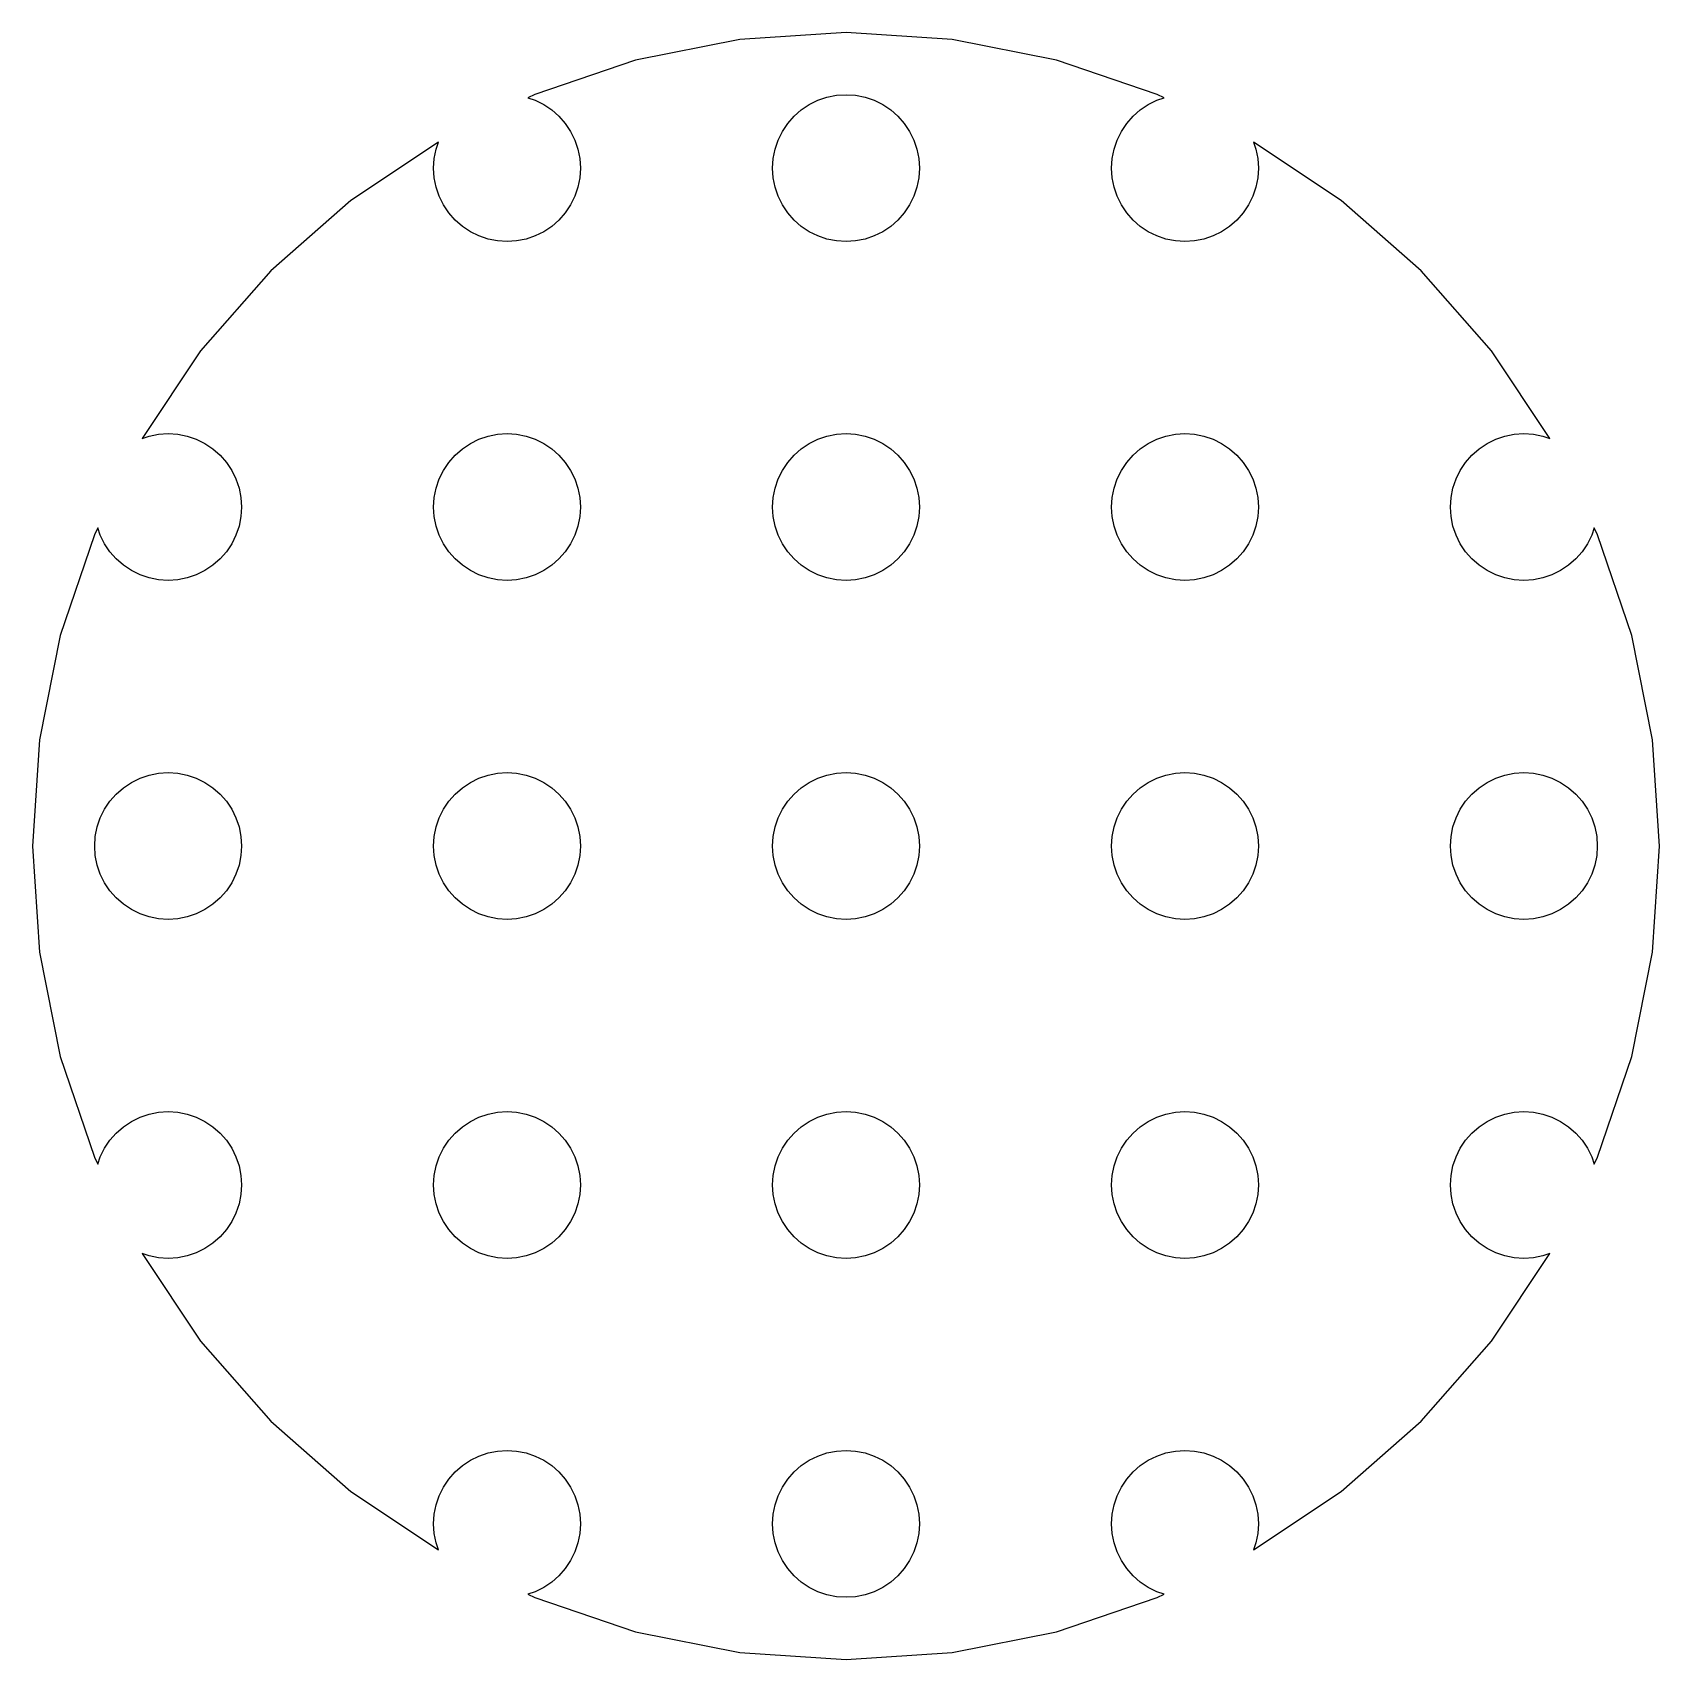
# Model space of a CAD drawing. Header units: metres. Extents: x -36 to 36, y -36 to 36.
import ezdxf

# ---------------------------------------------------------------- set-up
doc = ezdxf.new("R2010")
doc.units = ezdxf.units.M

msp = doc.modelspace()

# ---------------------------------------------------------------- linework, layer by layer
for p, q in [((0, 36), (-4.69893, 35.692)), ((4.69893, 35.692), (0, 36)), ((-4.69893, 35.692), (-9.31747, 34.7733)), ((9.31747, 34.7733), (4.69893, 35.692)), ((-9.31747, 34.7733), (-13.7766, 33.2597)), ((13.7766, 33.2597), (9.31747, 34.7733)), ((-13.7766, 33.2597), (-14.077, 33.1115)), ((-1.24371, 33.0026), (-0.841156, 33.1393)), ((-0.841156, 33.1393), (-0.42421, 33.2222)), ((-0.42421, 33.2222), (0, 33.25)), ((0, 33.25), (0.42421, 33.2222)), ((0.42421, 33.2222), (0.841156, 33.1393)), ((0.841156, 33.1393), (1.24371, 33.0026)), ((14.077, 33.1115), (13.7766, 33.2597)), ((-14.077, 33.1115), (-13.7563, 33.0026)), ((-13.7563, 33.0026), (-13.375, 32.8146)), ((-13.375, 32.8146), (-13.0215, 32.5784)), ((-13.0215, 32.5784), (-12.7019, 32.2981)), ((-2.2981, 32.2981), (-1.97847, 32.5784)), ((-1.97847, 32.5784), (-1.625, 32.8146)), ((-1.625, 32.8146), (-1.24371, 33.0026)), ((1.24371, 33.0026), (1.625, 32.8146)), ((1.625, 32.8146), (1.97847, 32.5784)), ((1.97847, 32.5784), (2.2981, 32.2981)), ((12.7019, 32.2981), (13.0215, 32.5784)), ((13.0215, 32.5784), (13.375, 32.8146)), ((13.375, 32.8146), (13.7563, 33.0026)), ((13.7563, 33.0026), (14.077, 33.1115)), ((-12.7019, 32.2981), (-12.4216, 31.9785)), ((-12.4216, 31.9785), (-12.1854, 31.625)), ((-2.81458, 31.625), (-2.57838, 31.9785)), ((-2.57838, 31.9785), (-2.2981, 32.2981)), ((2.2981, 32.2981), (2.57838, 31.9785)), ((2.57838, 31.9785), (2.81458, 31.625)), ((12.1854, 31.625), (12.4216, 31.9785)), ((12.4216, 31.9785), (12.7019, 32.2981)), ((-18.0327, 31.1551), (-21.9154, 28.5607)), ((-18.1393, 30.8412), (-18.0327, 31.1551)), ((-12.1854, 31.625), (-11.9974, 31.2437)), ((-11.9974, 31.2437), (-11.8607, 30.8412)), ((-3.13925, 30.8412), (-3.00259, 31.2437)), ((-3.00259, 31.2437), (-2.81458, 31.625)), ((2.81458, 31.625), (3.00259, 31.2437)), ((3.00259, 31.2437), (3.13925, 30.8412)), ((11.8607, 30.8412), (11.9974, 31.2437)), ((11.9974, 31.2437), (12.1854, 31.625)), ((21.9154, 28.5607), (18.0327, 31.1551)), ((18.0327, 31.1551), (18.1393, 30.8412)), ((-18.25, 30), (-18.2222, 30.4242)), ((-18.2222, 30.4242), (-18.1393, 30.8412)), ((-11.8607, 30.8412), (-11.7778, 30.4242)), ((-11.7778, 30.4242), (-11.75, 30)), ((-3.25, 30), (-3.22218, 30.4242)), ((-3.22218, 30.4242), (-3.13925, 30.8412)), ((3.13925, 30.8412), (3.22218, 30.4242)), ((3.22218, 30.4242), (3.25, 30)), ((11.75, 30), (11.7778, 30.4242)), ((11.7778, 30.4242), (11.8607, 30.8412)), ((18.1393, 30.8412), (18.2222, 30.4242)), ((18.2222, 30.4242), (18.25, 30)), ((-18.2222, 29.5758), (-18.25, 30)), ((-18.1393, 29.1588), (-18.2222, 29.5758)), ((-11.7778, 29.5758), (-11.8607, 29.1588)), ((-11.75, 30), (-11.7778, 29.5758)), ((-3.22218, 29.5758), (-3.25, 30)), ((-3.13925, 29.1588), (-3.22218, 29.5758)), ((3.22218, 29.5758), (3.13925, 29.1588)), ((3.25, 30), (3.22218, 29.5758)), ((11.7778, 29.5758), (11.75, 30)), ((11.8607, 29.1588), (11.7778, 29.5758)), ((18.2222, 29.5758), (18.1393, 29.1588)), ((18.25, 30), (18.2222, 29.5758)), ((-18.0026, 28.7563), (-18.1393, 29.1588)), ((-11.8607, 29.1588), (-11.9974, 28.7563)), ((-3.00259, 28.7563), (-3.13925, 29.1588)), ((3.13925, 29.1588), (3.00259, 28.7563)), ((11.9974, 28.7563), (11.8607, 29.1588)), ((18.1393, 29.1588), (18.0026, 28.7563)), ((-21.9154, 28.5607), (-25.4558, 25.4558)), ((-17.8146, 28.375), (-18.0026, 28.7563)), ((-17.5784, 28.0215), (-17.8146, 28.375)), ((-12.1854, 28.375), (-12.4216, 28.0215)), ((-11.9974, 28.7563), (-12.1854, 28.375)), ((-2.81458, 28.375), (-3.00259, 28.7563)), ((-2.57838, 28.0215), (-2.81458, 28.375)), ((2.81458, 28.375), (2.57838, 28.0215)), ((3.00259, 28.7563), (2.81458, 28.375)), ((12.1854, 28.375), (11.9974, 28.7563)), ((12.4216, 28.0215), (12.1854, 28.375)), ((17.8146, 28.375), (17.5784, 28.0215)), ((18.0026, 28.7563), (17.8146, 28.375)), ((25.4558, 25.4558), (21.9154, 28.5607)), ((-17.2981, 27.7019), (-17.5784, 28.0215)), ((-16.9785, 27.4216), (-17.2981, 27.7019)), ((-16.625, 27.1854), (-16.9785, 27.4216)), ((-13.0215, 27.4216), (-13.375, 27.1854)), ((-12.7019, 27.7019), (-13.0215, 27.4216)), ((-12.4216, 28.0215), (-12.7019, 27.7019)), ((-2.2981, 27.7019), (-2.57838, 28.0215)), ((-1.97847, 27.4216), (-2.2981, 27.7019)), ((-1.625, 27.1854), (-1.97847, 27.4216)), ((1.97847, 27.4216), (1.625, 27.1854)), ((2.2981, 27.7019), (1.97847, 27.4216)), ((2.57838, 28.0215), (2.2981, 27.7019)), ((12.7019, 27.7019), (12.4216, 28.0215)), ((13.0215, 27.4216), (12.7019, 27.7019)), ((13.375, 27.1854), (13.0215, 27.4216)), ((16.9785, 27.4216), (16.625, 27.1854)), ((17.2981, 27.7019), (16.9785, 27.4216)), ((17.5784, 28.0215), (17.2981, 27.7019)), ((-16.2437, 26.9974), (-16.625, 27.1854)), ((-15.8412, 26.8607), (-16.2437, 26.9974)), ((-15.4242, 26.7778), (-15.8412, 26.8607)), ((-15, 26.75), (-15.4242, 26.7778)), ((-14.5758, 26.7778), (-15, 26.75)), ((-14.1588, 26.8607), (-14.5758, 26.7778)), ((-13.7563, 26.9974), (-14.1588, 26.8607)), ((-13.375, 27.1854), (-13.7563, 26.9974)), ((-1.24371, 26.9974), (-1.625, 27.1854)), ((-0.841156, 26.8607), (-1.24371, 26.9974)), ((-0.42421, 26.7778), (-0.841156, 26.8607)), ((0, 26.75), (-0.42421, 26.7778)), ((0.42421, 26.7778), (0, 26.75)), ((0.841156, 26.8607), (0.42421, 26.7778)), ((1.24371, 26.9974), (0.841156, 26.8607)), ((1.625, 27.1854), (1.24371, 26.9974)), ((13.7563, 26.9974), (13.375, 27.1854)), ((14.1588, 26.8607), (13.7563, 26.9974)), ((14.5758, 26.7778), (14.1588, 26.8607)), ((15, 26.75), (14.5758, 26.7778)), ((15.4242, 26.7778), (15, 26.75)), ((15.8412, 26.8607), (15.4242, 26.7778)), ((16.2437, 26.9974), (15.8412, 26.8607)), ((16.625, 27.1854), (16.2437, 26.9974)), ((-25.4558, 25.4558), (-28.5607, 21.9154)), ((28.5607, 21.9154), (25.4558, 25.4558)), ((-28.5607, 21.9154), (-31.1551, 18.0327)), ((31.1551, 18.0327), (28.5607, 21.9154)), ((-31.1551, 18.0327), (-30.8412, 18.1393)), ((-30.8412, 18.1393), (-30.4242, 18.2222)), ((-30.4242, 18.2222), (-30, 18.25)), ((-30, 18.25), (-29.5758, 18.2222)), ((-29.5758, 18.2222), (-29.1588, 18.1393)), ((-29.1588, 18.1393), (-28.7563, 18.0026)), ((-28.7563, 18.0026), (-28.375, 17.8146)), ((-16.625, 17.8146), (-16.2437, 18.0026)), ((-16.2437, 18.0026), (-15.8412, 18.1393)), ((-15.8412, 18.1393), (-15.4242, 18.2222)), ((-15.4242, 18.2222), (-15, 18.25)), ((-15, 18.25), (-14.5758, 18.2222)), ((-14.5758, 18.2222), (-14.1588, 18.1393)), ((-14.1588, 18.1393), (-13.7563, 18.0026)), ((-13.7563, 18.0026), (-13.375, 17.8146)), ((-1.625, 17.8146), (-1.24371, 18.0026)), ((-1.24371, 18.0026), (-0.841156, 18.1393)), ((-0.841156, 18.1393), (-0.42421, 18.2222)), ((-0.42421, 18.2222), (0, 18.25)), ((0, 18.25), (0.42421, 18.2222)), ((0.42421, 18.2222), (0.841156, 18.1393)), ((0.841156, 18.1393), (1.24371, 18.0026)), ((1.24371, 18.0026), (1.625, 17.8146)), ((13.375, 17.8146), (13.7563, 18.0026)), ((13.7563, 18.0026), (14.1588, 18.1393)), ((14.1588, 18.1393), (14.5758, 18.2222)), ((14.5758, 18.2222), (15, 18.25)), ((15, 18.25), (15.4242, 18.2222)), ((15.4242, 18.2222), (15.8412, 18.1393)), ((15.8412, 18.1393), (16.2437, 18.0026)), ((16.2437, 18.0026), (16.625, 17.8146)), ((28.375, 17.8146), (28.7563, 18.0026)), ((28.7563, 18.0026), (29.1588, 18.1393)), ((29.1588, 18.1393), (29.5758, 18.2222)), ((29.5758, 18.2222), (30, 18.25)), ((30, 18.25), (30.4242, 18.2222)), ((30.4242, 18.2222), (30.8412, 18.1393)), ((30.8412, 18.1393), (31.1551, 18.0327)), ((-28.375, 17.8146), (-28.0215, 17.5784)), ((-28.0215, 17.5784), (-27.7019, 17.2981)), ((-27.7019, 17.2981), (-27.4216, 16.9785)), ((-17.5784, 16.9785), (-17.2981, 17.2981)), ((-17.2981, 17.2981), (-16.9785, 17.5784)), ((-16.9785, 17.5784), (-16.625, 17.8146)), ((-13.375, 17.8146), (-13.0215, 17.5784)), ((-13.0215, 17.5784), (-12.7019, 17.2981)), ((-12.7019, 17.2981), (-12.4216, 16.9785)), ((-2.57838, 16.9785), (-2.2981, 17.2981)), ((-2.2981, 17.2981), (-1.97847, 17.5784)), ((-1.97847, 17.5784), (-1.625, 17.8146)), ((1.625, 17.8146), (1.97847, 17.5784)), ((1.97847, 17.5784), (2.2981, 17.2981)), ((2.2981, 17.2981), (2.57838, 16.9785)), ((12.4216, 16.9785), (12.7019, 17.2981)), ((12.7019, 17.2981), (13.0215, 17.5784)), ((13.0215, 17.5784), (13.375, 17.8146)), ((16.625, 17.8146), (16.9785, 17.5784)), ((16.9785, 17.5784), (17.2981, 17.2981)), ((17.2981, 17.2981), (17.5784, 16.9785)), ((27.4216, 16.9785), (27.7019, 17.2981)), ((27.7019, 17.2981), (28.0215, 17.5784)), ((28.0215, 17.5784), (28.375, 17.8146)), ((-27.4216, 16.9785), (-27.1854, 16.625)), ((-27.1854, 16.625), (-26.9974, 16.2437)), ((-18.0026, 16.2437), (-17.8146, 16.625)), ((-17.8146, 16.625), (-17.5784, 16.9785)), ((-12.4216, 16.9785), (-12.1854, 16.625)), ((-12.1854, 16.625), (-11.9974, 16.2437)), ((-3.00259, 16.2437), (-2.81458, 16.625)), ((-2.81458, 16.625), (-2.57838, 16.9785)), ((2.57838, 16.9785), (2.81458, 16.625)), ((2.81458, 16.625), (3.00259, 16.2437)), ((11.9974, 16.2437), (12.1854, 16.625)), ((12.1854, 16.625), (12.4216, 16.9785)), ((17.5784, 16.9785), (17.8146, 16.625)), ((17.8146, 16.625), (18.0026, 16.2437)), ((26.9974, 16.2437), (27.1854, 16.625)), ((27.1854, 16.625), (27.4216, 16.9785)), ((-26.9974, 16.2437), (-26.8607, 15.8412)), ((-26.8607, 15.8412), (-26.7778, 15.4242)), ((-18.2222, 15.4242), (-18.1393, 15.8412)), ((-18.1393, 15.8412), (-18.0026, 16.2437)), ((-11.9974, 16.2437), (-11.8607, 15.8412)), ((-11.8607, 15.8412), (-11.7778, 15.4242)), ((-3.22218, 15.4242), (-3.13925, 15.8412)), ((-3.13925, 15.8412), (-3.00259, 16.2437)), ((3.00259, 16.2437), (3.13925, 15.8412)), ((3.13925, 15.8412), (3.22218, 15.4242)), ((11.7778, 15.4242), (11.8607, 15.8412)), ((11.8607, 15.8412), (11.9974, 16.2437)), ((18.0026, 16.2437), (18.1393, 15.8412)), ((18.1393, 15.8412), (18.2222, 15.4242)), ((26.7778, 15.4242), (26.8607, 15.8412)), ((26.8607, 15.8412), (26.9974, 16.2437)), ((-26.7778, 15.4242), (-26.75, 15)), ((-18.25, 15), (-18.2222, 15.4242)), ((-11.7778, 15.4242), (-11.75, 15)), ((-3.25, 15), (-3.22218, 15.4242)), ((3.22218, 15.4242), (3.25, 15)), ((11.75, 15), (11.7778, 15.4242)), ((18.2222, 15.4242), (18.25, 15)), ((26.75, 15), (26.7778, 15.4242)), ((-26.7778, 14.5758), (-26.8607, 14.1588)), ((-26.75, 15), (-26.7778, 14.5758)), ((-18.2222, 14.5758), (-18.25, 15)), ((-18.1393, 14.1588), (-18.2222, 14.5758)), ((-11.7778, 14.5758), (-11.8607, 14.1588)), ((-11.75, 15), (-11.7778, 14.5758)), ((-3.22218, 14.5758), (-3.25, 15)), ((-3.13925, 14.1588), (-3.22218, 14.5758)), ((3.22218, 14.5758), (3.13925, 14.1588)), ((3.25, 15), (3.22218, 14.5758)), ((11.7778, 14.5758), (11.75, 15)), ((11.8607, 14.1588), (11.7778, 14.5758)), ((18.2222, 14.5758), (18.1393, 14.1588)), ((18.25, 15), (18.2222, 14.5758)), ((26.7778, 14.5758), (26.75, 15)), ((26.8607, 14.1588), (26.7778, 14.5758)), ((-33.2597, 13.7766), (-34.7733, 9.31747)), ((-33.1115, 14.077), (-33.2597, 13.7766)), ((-33.0026, 13.7563), (-33.1115, 14.077)), ((-32.8146, 13.375), (-33.0026, 13.7563)), ((-26.9974, 13.7563), (-27.1854, 13.375)), ((-26.8607, 14.1588), (-26.9974, 13.7563)), ((-18.0026, 13.7563), (-18.1393, 14.1588)), ((-17.8146, 13.375), (-18.0026, 13.7563)), ((-11.9974, 13.7563), (-12.1854, 13.375)), ((-11.8607, 14.1588), (-11.9974, 13.7563)), ((-3.00259, 13.7563), (-3.13925, 14.1588)), ((-2.81458, 13.375), (-3.00259, 13.7563)), ((3.00259, 13.7563), (2.81458, 13.375)), ((3.13925, 14.1588), (3.00259, 13.7563)), ((11.9974, 13.7563), (11.8607, 14.1588)), ((12.1854, 13.375), (11.9974, 13.7563)), ((18.0026, 13.7563), (17.8146, 13.375)), ((18.1393, 14.1588), (18.0026, 13.7563)), ((26.9974, 13.7563), (26.8607, 14.1588)), ((27.1854, 13.375), (26.9974, 13.7563)), ((33.0026, 13.7563), (32.8146, 13.375)), ((33.1115, 14.077), (33.0026, 13.7563)), ((33.2597, 13.7766), (33.1115, 14.077)), ((34.7733, 9.31747), (33.2597, 13.7766)), ((-32.5784, 13.0215), (-32.8146, 13.375)), ((-32.2981, 12.7019), (-32.5784, 13.0215)), ((-27.4216, 13.0215), (-27.7019, 12.7019)), ((-27.1854, 13.375), (-27.4216, 13.0215)), ((-17.5784, 13.0215), (-17.8146, 13.375)), ((-17.2981, 12.7019), (-17.5784, 13.0215)), ((-12.4216, 13.0215), (-12.7019, 12.7019)), ((-12.1854, 13.375), (-12.4216, 13.0215)), ((-2.57838, 13.0215), (-2.81458, 13.375)), ((-2.2981, 12.7019), (-2.57838, 13.0215)), ((2.57838, 13.0215), (2.2981, 12.7019)), ((2.81458, 13.375), (2.57838, 13.0215)), ((12.4216, 13.0215), (12.1854, 13.375)), ((12.7019, 12.7019), (12.4216, 13.0215)), ((17.5784, 13.0215), (17.2981, 12.7019)), ((17.8146, 13.375), (17.5784, 13.0215)), ((27.4216, 13.0215), (27.1854, 13.375)), ((27.7019, 12.7019), (27.4216, 13.0215)), ((32.5784, 13.0215), (32.2981, 12.7019)), ((32.8146, 13.375), (32.5784, 13.0215)), ((-31.9785, 12.4216), (-32.2981, 12.7019)), ((-31.625, 12.1854), (-31.9785, 12.4216)), ((-28.0215, 12.4216), (-28.375, 12.1854)), ((-27.7019, 12.7019), (-28.0215, 12.4216)), ((-16.9785, 12.4216), (-17.2981, 12.7019)), ((-16.625, 12.1854), (-16.9785, 12.4216)), ((-13.0215, 12.4216), (-13.375, 12.1854)), ((-12.7019, 12.7019), (-13.0215, 12.4216)), ((-1.97847, 12.4216), (-2.2981, 12.7019)), ((-1.625, 12.1854), (-1.97847, 12.4216)), ((1.97847, 12.4216), (1.625, 12.1854)), ((2.2981, 12.7019), (1.97847, 12.4216)), ((13.0215, 12.4216), (12.7019, 12.7019)), ((13.375, 12.1854), (13.0215, 12.4216)), ((16.9785, 12.4216), (16.625, 12.1854)), ((17.2981, 12.7019), (16.9785, 12.4216)), ((28.0215, 12.4216), (27.7019, 12.7019)), ((28.375, 12.1854), (28.0215, 12.4216)), ((31.9785, 12.4216), (31.625, 12.1854)), ((32.2981, 12.7019), (31.9785, 12.4216)), ((-31.2437, 11.9974), (-31.625, 12.1854)), ((-30.8412, 11.8607), (-31.2437, 11.9974)), ((-30.4242, 11.7778), (-30.8412, 11.8607)), ((-30, 11.75), (-30.4242, 11.7778)), ((-29.5758, 11.7778), (-30, 11.75)), ((-29.1588, 11.8607), (-29.5758, 11.7778)), ((-28.7563, 11.9974), (-29.1588, 11.8607)), ((-28.375, 12.1854), (-28.7563, 11.9974)), ((-16.2437, 11.9974), (-16.625, 12.1854)), ((-15.8412, 11.8607), (-16.2437, 11.9974)), ((-15.4242, 11.7778), (-15.8412, 11.8607)), ((-15, 11.75), (-15.4242, 11.7778)), ((-14.5758, 11.7778), (-15, 11.75)), ((-14.1588, 11.8607), (-14.5758, 11.7778)), ((-13.7563, 11.9974), (-14.1588, 11.8607)), ((-13.375, 12.1854), (-13.7563, 11.9974)), ((-1.24371, 11.9974), (-1.625, 12.1854)), ((-0.841156, 11.8607), (-1.24371, 11.9974)), ((-0.42421, 11.7778), (-0.841156, 11.8607)), ((0, 11.75), (-0.42421, 11.7778)), ((0.42421, 11.7778), (0, 11.75)), ((0.841156, 11.8607), (0.42421, 11.7778)), ((1.24371, 11.9974), (0.841156, 11.8607)), ((1.625, 12.1854), (1.24371, 11.9974)), ((13.7563, 11.9974), (13.375, 12.1854)), ((14.1588, 11.8607), (13.7563, 11.9974)), ((14.5758, 11.7778), (14.1588, 11.8607)), ((15, 11.75), (14.5758, 11.7778)), ((15.4242, 11.7778), (15, 11.75)), ((15.8412, 11.8607), (15.4242, 11.7778)), ((16.2437, 11.9974), (15.8412, 11.8607)), ((16.625, 12.1854), (16.2437, 11.9974)), ((28.7563, 11.9974), (28.375, 12.1854)), ((29.1588, 11.8607), (28.7563, 11.9974)), ((29.5758, 11.7778), (29.1588, 11.8607)), ((30, 11.75), (29.5758, 11.7778)), ((30.4242, 11.7778), (30, 11.75)), ((30.8412, 11.8607), (30.4242, 11.7778)), ((31.2437, 11.9974), (30.8412, 11.8607)), ((31.625, 12.1854), (31.2437, 11.9974)), ((-34.7733, 9.31747), (-35.692, 4.69893)), ((35.692, 4.69893), (34.7733, 9.31747)), ((-35.692, 4.69893), (-36, 0)), ((36, 0), (35.692, 4.69893)), ((-31.625, 2.81458), (-31.2437, 3.00259)), ((-31.2437, 3.00259), (-30.8412, 3.13925)), ((-30.8412, 3.13925), (-30.4242, 3.22218)), ((-30.4242, 3.22218), (-30, 3.25)), ((-30, 3.25), (-29.5758, 3.22218)), ((-29.5758, 3.22218), (-29.1588, 3.13925)), ((-29.1588, 3.13925), (-28.7563, 3.00259)), ((-28.7563, 3.00259), (-28.375, 2.81458)), ((-16.625, 2.81458), (-16.2437, 3.00259)), ((-16.2437, 3.00259), (-15.8412, 3.13925)), ((-15.8412, 3.13925), (-15.4242, 3.22218)), ((-15.4242, 3.22218), (-15, 3.25)), ((-15, 3.25), (-14.5758, 3.22218)), ((-14.5758, 3.22218), (-14.1588, 3.13925)), ((-14.1588, 3.13925), (-13.7563, 3.00259)), ((-13.7563, 3.00259), (-13.375, 2.81458)), ((-1.625, 2.81458), (-1.24371, 3.00259)), ((-1.24371, 3.00259), (-0.841156, 3.13925)), ((-0.841156, 3.13925), (-0.42421, 3.22218)), ((-0.42421, 3.22218), (0, 3.25)), ((0, 3.25), (0.42421, 3.22218)), ((0.42421, 3.22218), (0.841156, 3.13925)), ((0.841156, 3.13925), (1.24371, 3.00259)), ((1.24371, 3.00259), (1.625, 2.81458)), ((13.375, 2.81458), (13.7563, 3.00259)), ((13.7563, 3.00259), (14.1588, 3.13925)), ((14.1588, 3.13925), (14.5758, 3.22218)), ((14.5758, 3.22218), (15, 3.25)), ((15, 3.25), (15.4242, 3.22218)), ((15.4242, 3.22218), (15.8412, 3.13925)), ((15.8412, 3.13925), (16.2437, 3.00259)), ((16.2437, 3.00259), (16.625, 2.81458)), ((28.375, 2.81458), (28.7563, 3.00259)), ((28.7563, 3.00259), (29.1588, 3.13925)), ((29.1588, 3.13925), (29.5758, 3.22218)), ((29.5758, 3.22218), (30, 3.25)), ((30, 3.25), (30.4242, 3.22218)), ((30.4242, 3.22218), (30.8412, 3.13925)), ((30.8412, 3.13925), (31.2437, 3.00259)), ((31.2437, 3.00259), (31.625, 2.81458)), ((-32.5784, 1.97847), (-32.2981, 2.2981)), ((-32.2981, 2.2981), (-31.9785, 2.57838)), ((-31.9785, 2.57838), (-31.625, 2.81458)), ((-28.375, 2.81458), (-28.0215, 2.57838)), ((-28.0215, 2.57838), (-27.7019, 2.2981)), ((-27.7019, 2.2981), (-27.4216, 1.97847)), ((-17.5784, 1.97847), (-17.2981, 2.2981)), ((-17.2981, 2.2981), (-16.9785, 2.57838)), ((-16.9785, 2.57838), (-16.625, 2.81458)), ((-13.375, 2.81458), (-13.0215, 2.57838)), ((-13.0215, 2.57838), (-12.7019, 2.2981)), ((-12.7019, 2.2981), (-12.4216, 1.97847)), ((-2.57838, 1.97847), (-2.2981, 2.2981)), ((-2.2981, 2.2981), (-1.97847, 2.57838)), ((-1.97847, 2.57838), (-1.625, 2.81458)), ((1.625, 2.81458), (1.97847, 2.57838)), ((1.97847, 2.57838), (2.2981, 2.2981)), ((2.2981, 2.2981), (2.57838, 1.97847)), ((12.4216, 1.97847), (12.7019, 2.2981)), ((12.7019, 2.2981), (13.0215, 2.57838)), ((13.0215, 2.57838), (13.375, 2.81458)), ((16.625, 2.81458), (16.9785, 2.57838)), ((16.9785, 2.57838), (17.2981, 2.2981)), ((17.2981, 2.2981), (17.5784, 1.97847)), ((27.4216, 1.97847), (27.7019, 2.2981)), ((27.7019, 2.2981), (28.0215, 2.57838)), ((28.0215, 2.57838), (28.375, 2.81458)), ((31.625, 2.81458), (31.9785, 2.57838)), ((31.9785, 2.57838), (32.2981, 2.2981)), ((32.2981, 2.2981), (32.5784, 1.97847)), ((-33.0026, 1.24371), (-32.8146, 1.625)), ((-32.8146, 1.625), (-32.5784, 1.97847)), ((-27.4216, 1.97847), (-27.1854, 1.625)), ((-27.1854, 1.625), (-26.9974, 1.24371)), ((-18.0026, 1.24371), (-17.8146, 1.625)), ((-17.8146, 1.625), (-17.5784, 1.97847)), ((-12.4216, 1.97847), (-12.1854, 1.625)), ((-12.1854, 1.625), (-11.9974, 1.24371)), ((-3.00259, 1.24371), (-2.81458, 1.625)), ((-2.81458, 1.625), (-2.57838, 1.97847)), ((2.57838, 1.97847), (2.81458, 1.625)), ((2.81458, 1.625), (3.00259, 1.24371)), ((11.9974, 1.24371), (12.1854, 1.625)), ((12.1854, 1.625), (12.4216, 1.97847)), ((17.5784, 1.97847), (17.8146, 1.625)), ((17.8146, 1.625), (18.0026, 1.24371)), ((26.9974, 1.24371), (27.1854, 1.625)), ((27.1854, 1.625), (27.4216, 1.97847)), ((32.5784, 1.97847), (32.8146, 1.625)), ((32.8146, 1.625), (33.0026, 1.24371)), ((-33.2222, 0.42421), (-33.1393, 0.841156)), ((-33.1393, 0.841156), (-33.0026, 1.24371)), ((-26.9974, 1.24371), (-26.8607, 0.841156)), ((-26.8607, 0.841156), (-26.7778, 0.42421)), ((-18.2222, 0.42421), (-18.1393, 0.841156)), ((-18.1393, 0.841156), (-18.0026, 1.24371)), ((-11.9974, 1.24371), (-11.8607, 0.841156)), ((-11.8607, 0.841156), (-11.7778, 0.42421)), ((-3.22218, 0.42421), (-3.13925, 0.841156)), ((-3.13925, 0.841156), (-3.00259, 1.24371)), ((3.00259, 1.24371), (3.13925, 0.841156)), ((3.13925, 0.841156), (3.22218, 0.42421)), ((11.7778, 0.42421), (11.8607, 0.841156)), ((11.8607, 0.841156), (11.9974, 1.24371)), ((18.0026, 1.24371), (18.1393, 0.841156)), ((18.1393, 0.841156), (18.2222, 0.42421)), ((26.7778, 0.42421), (26.8607, 0.841156)), ((26.8607, 0.841156), (26.9974, 1.24371)), ((33.0026, 1.24371), (33.1393, 0.841156)), ((33.1393, 0.841156), (33.2222, 0.42421)), ((-36, 0), (-35.692, -4.69893)), ((-33.25, 0), (-33.2222, 0.42421)), ((-33.2222, -0.42421), (-33.25, 0)), ((-26.7778, 0.42421), (-26.75, 0)), ((-26.75, 0), (-26.7778, -0.42421)), ((-18.25, 0), (-18.2222, 0.42421)), ((-18.2222, -0.42421), (-18.25, 0)), ((-11.7778, 0.42421), (-11.75, 0)), ((-11.75, 0), (-11.7778, -0.42421)), ((-3.25, 0), (-3.22218, 0.42421)), ((-3.22218, -0.42421), (-3.25, 0)), ((3.22218, 0.42421), (3.25, 0)), ((3.25, 0), (3.22218, -0.42421)), ((11.75, 0), (11.7778, 0.42421)), ((11.7778, -0.42421), (11.75, 0)), ((18.2222, 0.42421), (18.25, 0)), ((18.25, 0), (18.2222, -0.42421)), ((26.75, 0), (26.7778, 0.42421)), ((26.7778, -0.42421), (26.75, 0)), ((33.2222, 0.42421), (33.25, 0)), ((33.25, 0), (33.2222, -0.42421)), ((35.692, -4.69893), (36, 0)), ((-33.1393, -0.841156), (-33.2222, -0.42421)), ((-26.7778, -0.42421), (-26.8607, -0.841156)), ((-18.1393, -0.841156), (-18.2222, -0.42421)), ((-11.7778, -0.42421), (-11.8607, -0.841156)), ((-3.13925, -0.841156), (-3.22218, -0.42421)), ((3.22218, -0.42421), (3.13925, -0.841156)), ((11.8607, -0.841156), (11.7778, -0.42421)), ((18.2222, -0.42421), (18.1393, -0.841156)), ((26.8607, -0.841156), (26.7778, -0.42421)), ((33.2222, -0.42421), (33.1393, -0.841156)), ((-33.0026, -1.24371), (-33.1393, -0.841156)), ((-32.8146, -1.625), (-33.0026, -1.24371)), ((-26.9974, -1.24371), (-27.1854, -1.625)), ((-26.8607, -0.841156), (-26.9974, -1.24371)), ((-18.0026, -1.24371), (-18.1393, -0.841156)), ((-17.8146, -1.625), (-18.0026, -1.24371)), ((-11.9974, -1.24371), (-12.1854, -1.625)), ((-11.8607, -0.841156), (-11.9974, -1.24371)), ((-3.00259, -1.24371), (-3.13925, -0.841156)), ((-2.81458, -1.625), (-3.00259, -1.24371)), ((3.00259, -1.24371), (2.81458, -1.625)), ((3.13925, -0.841156), (3.00259, -1.24371)), ((11.9974, -1.24371), (11.8607, -0.841156)), ((12.1854, -1.625), (11.9974, -1.24371)), ((18.0026, -1.24371), (17.8146, -1.625)), ((18.1393, -0.841156), (18.0026, -1.24371)), ((26.9974, -1.24371), (26.8607, -0.841156)), ((27.1854, -1.625), (26.9974, -1.24371)), ((33.0026, -1.24371), (32.8146, -1.625)), ((33.1393, -0.841156), (33.0026, -1.24371)), ((-32.5784, -1.97847), (-32.8146, -1.625)), ((-32.2981, -2.2981), (-32.5784, -1.97847)), ((-27.4216, -1.97847), (-27.7019, -2.2981)), ((-27.1854, -1.625), (-27.4216, -1.97847)), ((-17.5784, -1.97847), (-17.8146, -1.625)), ((-17.2981, -2.2981), (-17.5784, -1.97847)), ((-12.4216, -1.97847), (-12.7019, -2.2981)), ((-12.1854, -1.625), (-12.4216, -1.97847)), ((-2.57838, -1.97847), (-2.81458, -1.625)), ((-2.2981, -2.2981), (-2.57838, -1.97847)), ((2.57838, -1.97847), (2.2981, -2.2981)), ((2.81458, -1.625), (2.57838, -1.97847)), ((12.4216, -1.97847), (12.1854, -1.625)), ((12.7019, -2.2981), (12.4216, -1.97847)), ((17.5784, -1.97847), (17.2981, -2.2981)), ((17.8146, -1.625), (17.5784, -1.97847)), ((27.4216, -1.97847), (27.1854, -1.625)), ((27.7019, -2.2981), (27.4216, -1.97847)), ((32.5784, -1.97847), (32.2981, -2.2981)), ((32.8146, -1.625), (32.5784, -1.97847)), ((-31.9785, -2.57838), (-32.2981, -2.2981)), ((-31.625, -2.81458), (-31.9785, -2.57838)), ((-31.2437, -3.00259), (-31.625, -2.81458)), ((-28.375, -2.81458), (-28.7563, -3.00259)), ((-28.0215, -2.57838), (-28.375, -2.81458)), ((-27.7019, -2.2981), (-28.0215, -2.57838)), ((-16.9785, -2.57838), (-17.2981, -2.2981)), ((-16.625, -2.81458), (-16.9785, -2.57838)), ((-16.2437, -3.00259), (-16.625, -2.81458)), ((-13.375, -2.81458), (-13.7563, -3.00259)), ((-13.0215, -2.57838), (-13.375, -2.81458)), ((-12.7019, -2.2981), (-13.0215, -2.57838)), ((-1.97847, -2.57838), (-2.2981, -2.2981)), ((-1.625, -2.81458), (-1.97847, -2.57838)), ((-1.24371, -3.00259), (-1.625, -2.81458)), ((1.625, -2.81458), (1.24371, -3.00259)), ((1.97847, -2.57838), (1.625, -2.81458)), ((2.2981, -2.2981), (1.97847, -2.57838)), ((13.0215, -2.57838), (12.7019, -2.2981)), ((13.375, -2.81458), (13.0215, -2.57838)), ((13.7563, -3.00259), (13.375, -2.81458)), ((16.625, -2.81458), (16.2437, -3.00259)), ((16.9785, -2.57838), (16.625, -2.81458)), ((17.2981, -2.2981), (16.9785, -2.57838)), ((28.0215, -2.57838), (27.7019, -2.2981)), ((28.375, -2.81458), (28.0215, -2.57838)), ((28.7563, -3.00259), (28.375, -2.81458)), ((31.625, -2.81458), (31.2437, -3.00259)), ((31.9785, -2.57838), (31.625, -2.81458)), ((32.2981, -2.2981), (31.9785, -2.57838)), ((-30.8412, -3.13925), (-31.2437, -3.00259)), ((-30.4242, -3.22218), (-30.8412, -3.13925)), ((-30, -3.25), (-30.4242, -3.22218)), ((-29.5758, -3.22218), (-30, -3.25)), ((-29.1588, -3.13925), (-29.5758, -3.22218)), ((-28.7563, -3.00259), (-29.1588, -3.13925)), ((-15.8412, -3.13925), (-16.2437, -3.00259)), ((-15.4242, -3.22218), (-15.8412, -3.13925)), ((-15, -3.25), (-15.4242, -3.22218)), ((-14.5758, -3.22218), (-15, -3.25)), ((-14.1588, -3.13925), (-14.5758, -3.22218)), ((-13.7563, -3.00259), (-14.1588, -3.13925)), ((-0.841156, -3.13925), (-1.24371, -3.00259)), ((-0.42421, -3.22218), (-0.841156, -3.13925)), ((0, -3.25), (-0.42421, -3.22218)), ((0.42421, -3.22218), (0, -3.25)), ((0.841156, -3.13925), (0.42421, -3.22218)), ((1.24371, -3.00259), (0.841156, -3.13925)), ((14.1588, -3.13925), (13.7563, -3.00259)), ((14.5758, -3.22218), (14.1588, -3.13925)), ((15, -3.25), (14.5758, -3.22218)), ((15.4242, -3.22218), (15, -3.25)), ((15.8412, -3.13925), (15.4242, -3.22218)), ((16.2437, -3.00259), (15.8412, -3.13925)), ((29.1588, -3.13925), (28.7563, -3.00259)), ((29.5758, -3.22218), (29.1588, -3.13925)), ((30, -3.25), (29.5758, -3.22218)), ((30.4242, -3.22218), (30, -3.25)), ((30.8412, -3.13925), (30.4242, -3.22218)), ((31.2437, -3.00259), (30.8412, -3.13925)), ((-35.692, -4.69893), (-34.7733, -9.31747)), ((34.7733, -9.31747), (35.692, -4.69893)), ((-34.7733, -9.31747), (-33.2597, -13.7766)), ((33.2597, -13.7766), (34.7733, -9.31747)), ((-31.9785, -12.4216), (-31.625, -12.1854)), ((-31.625, -12.1854), (-31.2437, -11.9974)), ((-31.2437, -11.9974), (-30.8412, -11.8607)), ((-30.8412, -11.8607), (-30.4242, -11.7778)), ((-30.4242, -11.7778), (-30, -11.75)), ((-30, -11.75), (-29.5758, -11.7778)), ((-29.5758, -11.7778), (-29.1588, -11.8607)), ((-29.1588, -11.8607), (-28.7563, -11.9974)), ((-28.7563, -11.9974), (-28.375, -12.1854)), ((-28.375, -12.1854), (-28.0215, -12.4216)), ((-16.9785, -12.4216), (-16.625, -12.1854)), ((-16.625, -12.1854), (-16.2437, -11.9974)), ((-16.2437, -11.9974), (-15.8412, -11.8607)), ((-15.8412, -11.8607), (-15.4242, -11.7778)), ((-15.4242, -11.7778), (-15, -11.75)), ((-15, -11.75), (-14.5758, -11.7778)), ((-14.5758, -11.7778), (-14.1588, -11.8607)), ((-14.1588, -11.8607), (-13.7563, -11.9974)), ((-13.7563, -11.9974), (-13.375, -12.1854)), ((-13.375, -12.1854), (-13.0215, -12.4216)), ((-1.97847, -12.4216), (-1.625, -12.1854)), ((-1.625, -12.1854), (-1.24371, -11.9974)), ((-1.24371, -11.9974), (-0.841156, -11.8607)), ((-0.841156, -11.8607), (-0.42421, -11.7778)), ((-0.42421, -11.7778), (0, -11.75)), ((0, -11.75), (0.42421, -11.7778)), ((0.42421, -11.7778), (0.841156, -11.8607)), ((0.841156, -11.8607), (1.24371, -11.9974)), ((1.24371, -11.9974), (1.625, -12.1854)), ((1.625, -12.1854), (1.97847, -12.4216)), ((13.0215, -12.4216), (13.375, -12.1854)), ((13.375, -12.1854), (13.7563, -11.9974)), ((13.7563, -11.9974), (14.1588, -11.8607)), ((14.1588, -11.8607), (14.5758, -11.7778)), ((14.5758, -11.7778), (15, -11.75)), ((15, -11.75), (15.4242, -11.7778)), ((15.4242, -11.7778), (15.8412, -11.8607)), ((15.8412, -11.8607), (16.2437, -11.9974)), ((16.2437, -11.9974), (16.625, -12.1854)), ((16.625, -12.1854), (16.9785, -12.4216)), ((28.0215, -12.4216), (28.375, -12.1854)), ((28.375, -12.1854), (28.7563, -11.9974)), ((28.7563, -11.9974), (29.1588, -11.8607)), ((29.1588, -11.8607), (29.5758, -11.7778)), ((29.5758, -11.7778), (30, -11.75)), ((30, -11.75), (30.4242, -11.7778)), ((30.4242, -11.7778), (30.8412, -11.8607)), ((30.8412, -11.8607), (31.2437, -11.9974)), ((31.2437, -11.9974), (31.625, -12.1854)), ((31.625, -12.1854), (31.9785, -12.4216)), ((-32.5784, -13.0215), (-32.2981, -12.7019)), ((-32.2981, -12.7019), (-31.9785, -12.4216)), ((-28.0215, -12.4216), (-27.7019, -12.7019)), ((-27.7019, -12.7019), (-27.4216, -13.0215)), ((-17.5784, -13.0215), (-17.2981, -12.7019)), ((-17.2981, -12.7019), (-16.9785, -12.4216)), ((-13.0215, -12.4216), (-12.7019, -12.7019)), ((-12.7019, -12.7019), (-12.4216, -13.0215)), ((-2.57838, -13.0215), (-2.2981, -12.7019)), ((-2.2981, -12.7019), (-1.97847, -12.4216)), ((1.97847, -12.4216), (2.2981, -12.7019)), ((2.2981, -12.7019), (2.57838, -13.0215)), ((12.4216, -13.0215), (12.7019, -12.7019)), ((12.7019, -12.7019), (13.0215, -12.4216)), ((16.9785, -12.4216), (17.2981, -12.7019)), ((17.2981, -12.7019), (17.5784, -13.0215)), ((27.4216, -13.0215), (27.7019, -12.7019)), ((27.7019, -12.7019), (28.0215, -12.4216)), ((31.9785, -12.4216), (32.2981, -12.7019)), ((32.2981, -12.7019), (32.5784, -13.0215)), ((-33.0026, -13.7563), (-32.8146, -13.375)), ((-32.8146, -13.375), (-32.5784, -13.0215)), ((-27.4216, -13.0215), (-27.1854, -13.375)), ((-27.1854, -13.375), (-26.9974, -13.7563)), ((-18.0026, -13.7563), (-17.8146, -13.375)), ((-17.8146, -13.375), (-17.5784, -13.0215)), ((-12.4216, -13.0215), (-12.1854, -13.375)), ((-12.1854, -13.375), (-11.9974, -13.7563)), ((-3.00259, -13.7563), (-2.81458, -13.375)), ((-2.81458, -13.375), (-2.57838, -13.0215)), ((2.57838, -13.0215), (2.81458, -13.375)), ((2.81458, -13.375), (3.00259, -13.7563)), ((11.9974, -13.7563), (12.1854, -13.375)), ((12.1854, -13.375), (12.4216, -13.0215)), ((17.5784, -13.0215), (17.8146, -13.375)), ((17.8146, -13.375), (18.0026, -13.7563)), ((26.9974, -13.7563), (27.1854, -13.375)), ((27.1854, -13.375), (27.4216, -13.0215)), ((32.5784, -13.0215), (32.8146, -13.375)), ((32.8146, -13.375), (33.0026, -13.7563)), ((-33.2597, -13.7766), (-33.1115, -14.077)), ((-33.1115, -14.077), (-33.0026, -13.7563)), ((-26.9974, -13.7563), (-26.8607, -14.1588)), ((-26.8607, -14.1588), (-26.7778, -14.5758)), ((-18.2222, -14.5758), (-18.1393, -14.1588)), ((-18.1393, -14.1588), (-18.0026, -13.7563)), ((-11.9974, -13.7563), (-11.8607, -14.1588)), ((-11.8607, -14.1588), (-11.7778, -14.5758)), ((-3.22218, -14.5758), (-3.13925, -14.1588)), ((-3.13925, -14.1588), (-3.00259, -13.7563)), ((3.00259, -13.7563), (3.13925, -14.1588)), ((3.13925, -14.1588), (3.22218, -14.5758)), ((11.7778, -14.5758), (11.8607, -14.1588)), ((11.8607, -14.1588), (11.9974, -13.7563)), ((18.0026, -13.7563), (18.1393, -14.1588)), ((18.1393, -14.1588), (18.2222, -14.5758)), ((26.7778, -14.5758), (26.8607, -14.1588)), ((26.8607, -14.1588), (26.9974, -13.7563)), ((33.0026, -13.7563), (33.1115, -14.077)), ((33.1115, -14.077), (33.2597, -13.7766)), ((-26.7778, -14.5758), (-26.75, -15)), ((-26.75, -15), (-26.7778, -15.4242)), ((-18.25, -15), (-18.2222, -14.5758)), ((-18.2222, -15.4242), (-18.25, -15)), ((-11.7778, -14.5758), (-11.75, -15)), ((-11.75, -15), (-11.7778, -15.4242)), ((-3.25, -15), (-3.22218, -14.5758)), ((-3.22218, -15.4242), (-3.25, -15)), ((3.22218, -14.5758), (3.25, -15)), ((3.25, -15), (3.22218, -15.4242)), ((11.75, -15), (11.7778, -14.5758)), ((11.7778, -15.4242), (11.75, -15)), ((18.2222, -14.5758), (18.25, -15)), ((18.25, -15), (18.2222, -15.4242)), ((26.75, -15), (26.7778, -14.5758)), ((26.7778, -15.4242), (26.75, -15)), ((-26.7778, -15.4242), (-26.8607, -15.8412)), ((-18.1393, -15.8412), (-18.2222, -15.4242)), ((-11.7778, -15.4242), (-11.8607, -15.8412)), ((-3.13925, -15.8412), (-3.22218, -15.4242)), ((3.22218, -15.4242), (3.13925, -15.8412)), ((11.8607, -15.8412), (11.7778, -15.4242)), ((18.2222, -15.4242), (18.1393, -15.8412)), ((26.8607, -15.8412), (26.7778, -15.4242)), ((-26.9974, -16.2437), (-27.1854, -16.625)), ((-26.8607, -15.8412), (-26.9974, -16.2437)), ((-18.0026, -16.2437), (-18.1393, -15.8412)), ((-17.8146, -16.625), (-18.0026, -16.2437)), ((-11.9974, -16.2437), (-12.1854, -16.625)), ((-11.8607, -15.8412), (-11.9974, -16.2437)), ((-3.00259, -16.2437), (-3.13925, -15.8412)), ((-2.81458, -16.625), (-3.00259, -16.2437)), ((3.00259, -16.2437), (2.81458, -16.625)), ((3.13925, -15.8412), (3.00259, -16.2437)), ((11.9974, -16.2437), (11.8607, -15.8412)), ((12.1854, -16.625), (11.9974, -16.2437)), ((18.0026, -16.2437), (17.8146, -16.625)), ((18.1393, -15.8412), (18.0026, -16.2437)), ((26.9974, -16.2437), (26.8607, -15.8412)), ((27.1854, -16.625), (26.9974, -16.2437)), ((-27.4216, -16.9785), (-27.7019, -17.2981)), ((-27.1854, -16.625), (-27.4216, -16.9785)), ((-17.5784, -16.9785), (-17.8146, -16.625)), ((-17.2981, -17.2981), (-17.5784, -16.9785)), ((-12.4216, -16.9785), (-12.7019, -17.2981)), ((-12.1854, -16.625), (-12.4216, -16.9785)), ((-2.57838, -16.9785), (-2.81458, -16.625)), ((-2.2981, -17.2981), (-2.57838, -16.9785)), ((2.57838, -16.9785), (2.2981, -17.2981)), ((2.81458, -16.625), (2.57838, -16.9785)), ((12.4216, -16.9785), (12.1854, -16.625)), ((12.7019, -17.2981), (12.4216, -16.9785)), ((17.5784, -16.9785), (17.2981, -17.2981)), ((17.8146, -16.625), (17.5784, -16.9785)), ((27.4216, -16.9785), (27.1854, -16.625)), ((27.7019, -17.2981), (27.4216, -16.9785)), ((-28.375, -17.8146), (-28.7563, -18.0026)), ((-28.0215, -17.5784), (-28.375, -17.8146)), ((-27.7019, -17.2981), (-28.0215, -17.5784)), ((-16.9785, -17.5784), (-17.2981, -17.2981)), ((-16.625, -17.8146), (-16.9785, -17.5784)), ((-16.2437, -18.0026), (-16.625, -17.8146)), ((-13.375, -17.8146), (-13.7563, -18.0026)), ((-13.0215, -17.5784), (-13.375, -17.8146)), ((-12.7019, -17.2981), (-13.0215, -17.5784)), ((-1.97847, -17.5784), (-2.2981, -17.2981)), ((-1.625, -17.8146), (-1.97847, -17.5784)), ((-1.24371, -18.0026), (-1.625, -17.8146)), ((1.625, -17.8146), (1.24371, -18.0026)), ((1.97847, -17.5784), (1.625, -17.8146)), ((2.2981, -17.2981), (1.97847, -17.5784)), ((13.0215, -17.5784), (12.7019, -17.2981)), ((13.375, -17.8146), (13.0215, -17.5784)), ((13.7563, -18.0026), (13.375, -17.8146)), ((16.625, -17.8146), (16.2437, -18.0026)), ((16.9785, -17.5784), (16.625, -17.8146)), ((17.2981, -17.2981), (16.9785, -17.5784)), ((28.0215, -17.5784), (27.7019, -17.2981)), ((28.375, -17.8146), (28.0215, -17.5784)), ((28.7563, -18.0026), (28.375, -17.8146)), ((-30.8412, -18.1393), (-31.1551, -18.0327)), ((-31.1551, -18.0327), (-28.5607, -21.9154)), ((-30.4242, -18.2222), (-30.8412, -18.1393)), ((-30, -18.25), (-30.4242, -18.2222)), ((-29.5758, -18.2222), (-30, -18.25)), ((-29.1588, -18.1393), (-29.5758, -18.2222)), ((-28.7563, -18.0026), (-29.1588, -18.1393)), ((-15.8412, -18.1393), (-16.2437, -18.0026)), ((-15.4242, -18.2222), (-15.8412, -18.1393)), ((-15, -18.25), (-15.4242, -18.2222)), ((-14.5758, -18.2222), (-15, -18.25)), ((-14.1588, -18.1393), (-14.5758, -18.2222)), ((-13.7563, -18.0026), (-14.1588, -18.1393)), ((-0.841156, -18.1393), (-1.24371, -18.0026)), ((-0.42421, -18.2222), (-0.841156, -18.1393)), ((0, -18.25), (-0.42421, -18.2222)), ((0.42421, -18.2222), (0, -18.25)), ((0.841156, -18.1393), (0.42421, -18.2222)), ((1.24371, -18.0026), (0.841156, -18.1393)), ((14.1588, -18.1393), (13.7563, -18.0026)), ((14.5758, -18.2222), (14.1588, -18.1393)), ((15, -18.25), (14.5758, -18.2222)), ((15.4242, -18.2222), (15, -18.25)), ((15.8412, -18.1393), (15.4242, -18.2222)), ((16.2437, -18.0026), (15.8412, -18.1393)), ((28.5607, -21.9154), (31.1551, -18.0327)), ((29.1588, -18.1393), (28.7563, -18.0026)), ((29.5758, -18.2222), (29.1588, -18.1393)), ((30, -18.25), (29.5758, -18.2222)), ((30.4242, -18.2222), (30, -18.25)), ((30.8412, -18.1393), (30.4242, -18.2222)), ((31.1551, -18.0327), (30.8412, -18.1393)), ((-28.5607, -21.9154), (-25.4558, -25.4558)), ((25.4558, -25.4558), (28.5607, -21.9154)), ((-25.4558, -25.4558), (-21.9154, -28.5607)), ((21.9154, -28.5607), (25.4558, -25.4558)), ((-16.9785, -27.4216), (-16.625, -27.1854)), ((-16.625, -27.1854), (-16.2437, -26.9974)), ((-16.2437, -26.9974), (-15.8412, -26.8607)), ((-15.8412, -26.8607), (-15.4242, -26.7778)), ((-15.4242, -26.7778), (-15, -26.75)), ((-15, -26.75), (-14.5758, -26.7778)), ((-14.5758, -26.7778), (-14.1588, -26.8607)), ((-14.1588, -26.8607), (-13.7563, -26.9974)), ((-13.7563, -26.9974), (-13.375, -27.1854)), ((-13.375, -27.1854), (-13.0215, -27.4216)), ((-1.97847, -27.4216), (-1.625, -27.1854)), ((-1.625, -27.1854), (-1.24371, -26.9974)), ((-1.24371, -26.9974), (-0.841156, -26.8607)), ((-0.841156, -26.8607), (-0.42421, -26.7778)), ((-0.42421, -26.7778), (0, -26.75)), ((0, -26.75), (0.42421, -26.7778)), ((0.42421, -26.7778), (0.841156, -26.8607)), ((0.841156, -26.8607), (1.24371, -26.9974)), ((1.24371, -26.9974), (1.625, -27.1854)), ((1.625, -27.1854), (1.97847, -27.4216)), ((13.0215, -27.4216), (13.375, -27.1854)), ((13.375, -27.1854), (13.7563, -26.9974)), ((13.7563, -26.9974), (14.1588, -26.8607)), ((14.1588, -26.8607), (14.5758, -26.7778)), ((14.5758, -26.7778), (15, -26.75)), ((15, -26.75), (15.4242, -26.7778)), ((15.4242, -26.7778), (15.8412, -26.8607)), ((15.8412, -26.8607), (16.2437, -26.9974)), ((16.2437, -26.9974), (16.625, -27.1854)), ((16.625, -27.1854), (16.9785, -27.4216)), ((-17.8146, -28.375), (-17.5784, -28.0215)), ((-17.5784, -28.0215), (-17.2981, -27.7019)), ((-17.2981, -27.7019), (-16.9785, -27.4216)), ((-13.0215, -27.4216), (-12.7019, -27.7019)), ((-12.7019, -27.7019), (-12.4216, -28.0215)), ((-12.4216, -28.0215), (-12.1854, -28.375)), ((-2.81458, -28.375), (-2.57838, -28.0215)), ((-2.57838, -28.0215), (-2.2981, -27.7019)), ((-2.2981, -27.7019), (-1.97847, -27.4216)), ((1.97847, -27.4216), (2.2981, -27.7019)), ((2.2981, -27.7019), (2.57838, -28.0215)), ((2.57838, -28.0215), (2.81458, -28.375)), ((12.1854, -28.375), (12.4216, -28.0215)), ((12.4216, -28.0215), (12.7019, -27.7019)), ((12.7019, -27.7019), (13.0215, -27.4216)), ((16.9785, -27.4216), (17.2981, -27.7019)), ((17.2981, -27.7019), (17.5784, -28.0215)), ((17.5784, -28.0215), (17.8146, -28.375)), ((-21.9154, -28.5607), (-18.0327, -31.1551)), ((-18.1393, -29.1588), (-18.0026, -28.7563)), ((-18.0026, -28.7563), (-17.8146, -28.375)), ((-12.1854, -28.375), (-11.9974, -28.7563)), ((-11.9974, -28.7563), (-11.8607, -29.1588)), ((-3.13925, -29.1588), (-3.00259, -28.7563)), ((-3.00259, -28.7563), (-2.81458, -28.375)), ((2.81458, -28.375), (3.00259, -28.7563)), ((3.00259, -28.7563), (3.13925, -29.1588)), ((11.8607, -29.1588), (11.9974, -28.7563)), ((11.9974, -28.7563), (12.1854, -28.375)), ((17.8146, -28.375), (18.0026, -28.7563)), ((18.0026, -28.7563), (18.1393, -29.1588)), ((18.0327, -31.1551), (21.9154, -28.5607)), ((-18.2222, -29.5758), (-18.1393, -29.1588)), ((-11.8607, -29.1588), (-11.7778, -29.5758)), ((-3.22218, -29.5758), (-3.13925, -29.1588)), ((3.13925, -29.1588), (3.22218, -29.5758)), ((11.7778, -29.5758), (11.8607, -29.1588)), ((18.1393, -29.1588), (18.2222, -29.5758)), ((-18.25, -30), (-18.2222, -29.5758)), ((-18.2222, -30.4242), (-18.25, -30)), ((-11.7778, -29.5758), (-11.75, -30)), ((-11.75, -30), (-11.7778, -30.4242)), ((-3.25, -30), (-3.22218, -29.5758)), ((-3.22218, -30.4242), (-3.25, -30)), ((3.22218, -29.5758), (3.25, -30)), ((3.25, -30), (3.22218, -30.4242)), ((11.75, -30), (11.7778, -29.5758)), ((11.7778, -30.4242), (11.75, -30)), ((18.2222, -29.5758), (18.25, -30)), ((18.25, -30), (18.2222, -30.4242)), ((-18.1393, -30.8412), (-18.2222, -30.4242)), ((-18.0327, -31.1551), (-18.1393, -30.8412)), ((-11.8607, -30.8412), (-11.9974, -31.2437)), ((-11.7778, -30.4242), (-11.8607, -30.8412)), ((-3.13925, -30.8412), (-3.22218, -30.4242)), ((-3.00259, -31.2437), (-3.13925, -30.8412)), ((3.13925, -30.8412), (3.00259, -31.2437)), ((3.22218, -30.4242), (3.13925, -30.8412)), ((11.8607, -30.8412), (11.7778, -30.4242)), ((11.9974, -31.2437), (11.8607, -30.8412)), ((18.1393, -30.8412), (18.0327, -31.1551)), ((18.2222, -30.4242), (18.1393, -30.8412)), ((-12.1854, -31.625), (-12.4216, -31.9785)), ((-11.9974, -31.2437), (-12.1854, -31.625)), ((-2.81458, -31.625), (-3.00259, -31.2437)), ((-2.57838, -31.9785), (-2.81458, -31.625)), ((2.81458, -31.625), (2.57838, -31.9785)), ((3.00259, -31.2437), (2.81458, -31.625)), ((12.1854, -31.625), (11.9974, -31.2437)), ((12.4216, -31.9785), (12.1854, -31.625)), ((-12.7019, -32.2981), (-13.0215, -32.5784)), ((-12.4216, -31.9785), (-12.7019, -32.2981)), ((-2.2981, -32.2981), (-2.57838, -31.9785)), ((-1.97847, -32.5784), (-2.2981, -32.2981)), ((2.2981, -32.2981), (1.97847, -32.5784)), ((2.57838, -31.9785), (2.2981, -32.2981)), ((12.7019, -32.2981), (12.4216, -31.9785)), ((13.0215, -32.5784), (12.7019, -32.2981)), ((-13.7563, -33.0026), (-14.077, -33.1115)), ((-14.077, -33.1115), (-13.7766, -33.2597)), ((-13.375, -32.8146), (-13.7563, -33.0026)), ((-13.0215, -32.5784), (-13.375, -32.8146)), ((-1.625, -32.8146), (-1.97847, -32.5784)), ((-1.24371, -33.0026), (-1.625, -32.8146)), ((-0.841156, -33.1393), (-1.24371, -33.0026)), ((1.24371, -33.0026), (0.841156, -33.1393)), ((1.625, -32.8146), (1.24371, -33.0026)), ((1.97847, -32.5784), (1.625, -32.8146)), ((13.375, -32.8146), (13.0215, -32.5784)), ((13.7563, -33.0026), (13.375, -32.8146)), ((14.077, -33.1115), (13.7563, -33.0026)), ((13.7766, -33.2597), (14.077, -33.1115)), ((-13.7766, -33.2597), (-9.31747, -34.7733)), ((-0.42421, -33.2222), (-0.841156, -33.1393)), ((0, -33.25), (-0.42421, -33.2222)), ((0.42421, -33.2222), (0, -33.25)), ((0.841156, -33.1393), (0.42421, -33.2222)), ((9.31747, -34.7733), (13.7766, -33.2597)), ((-9.31747, -34.7733), (-4.69893, -35.692)), ((4.69893, -35.692), (9.31747, -34.7733)), ((-4.69893, -35.692), (0, -36)), ((0, -36), (4.69893, -35.692))]:
    msp.add_line(p, q)

doc.saveas('drawing.dxf')
